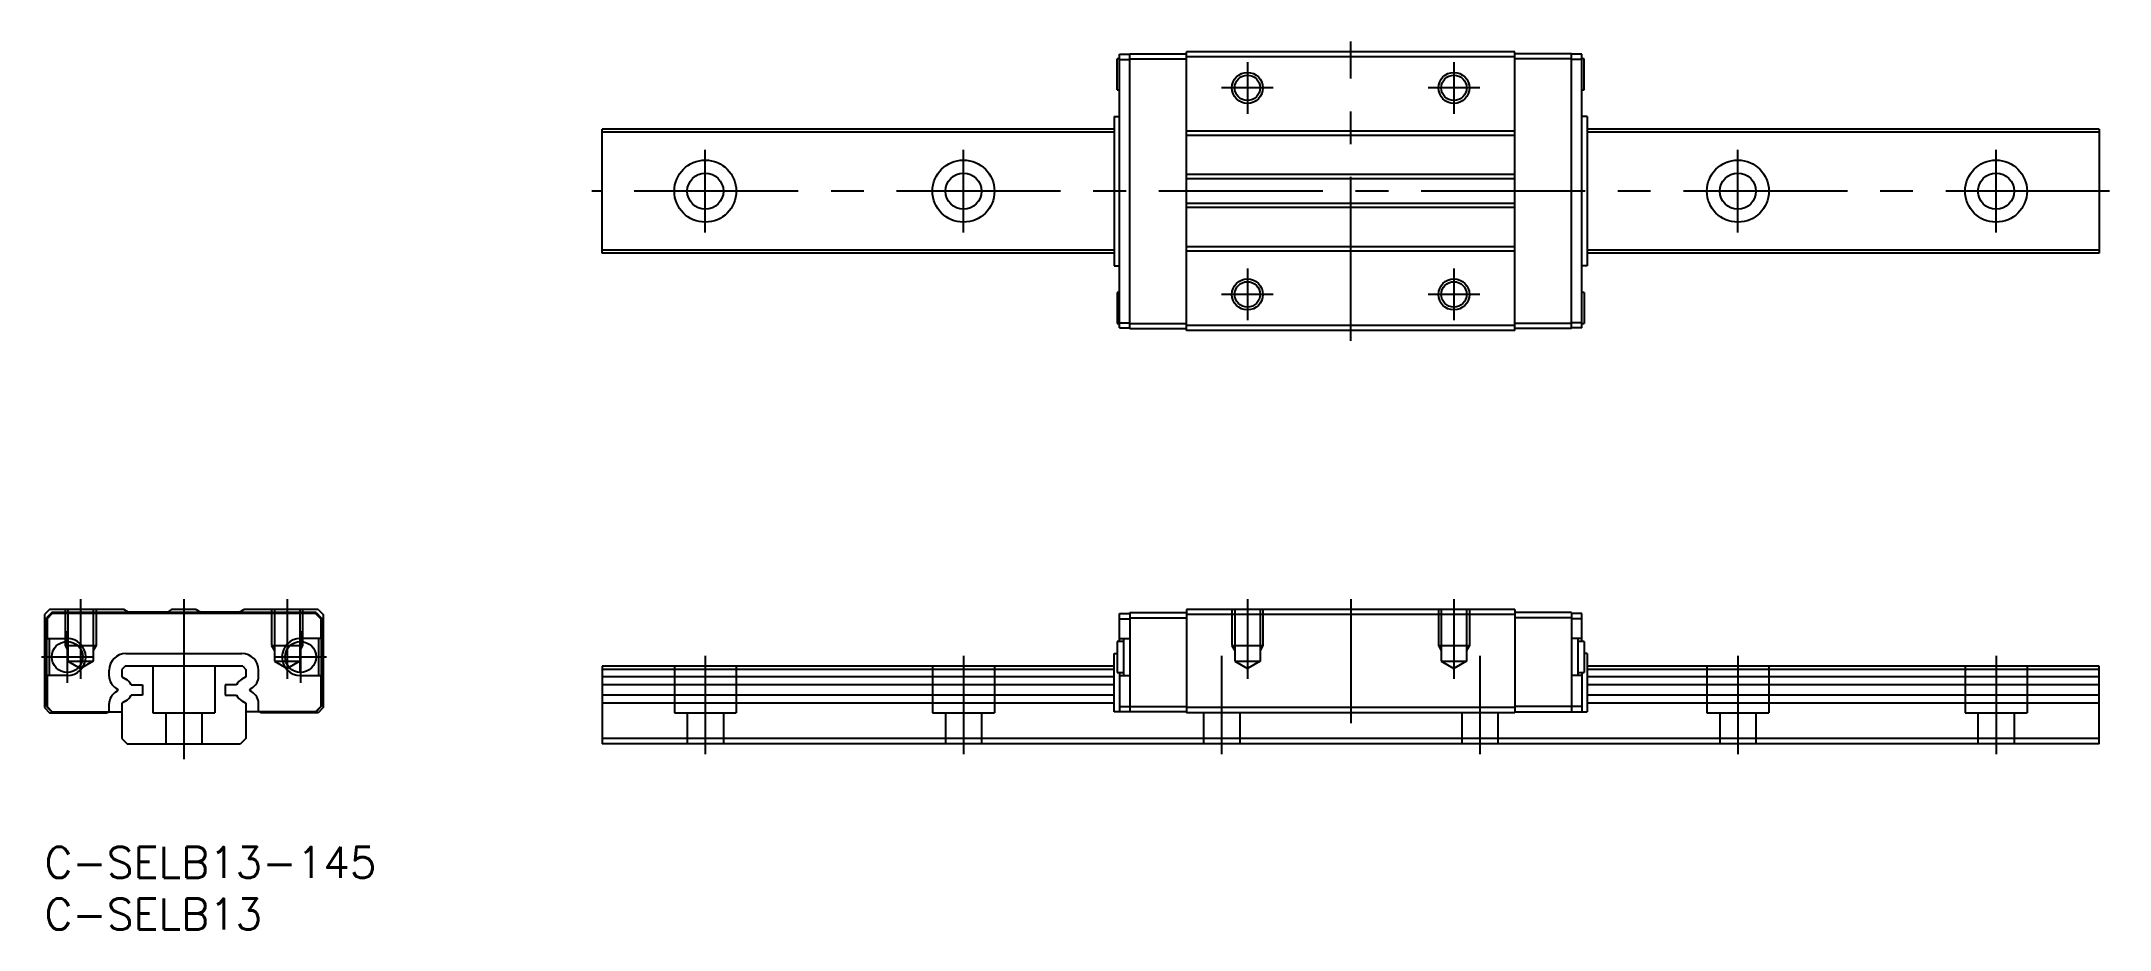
# Model space of a CAD drawing. Extents: x 0 to 200, y -8 to 78.
import ezdxf

# ---------------------------------------------------------------- set-up
doc = ezdxf.new("R2010")
doc.units = 0
doc.header["$LTSCALE"] = 0.5
doc.linetypes.add('CENTER', pattern=[50.8, 31.75, -6.35, 6.35, -6.35])
doc.linetypes.add('DASHED', pattern=[19.05, 12.7, -6.35])
for name, color, linetype in [('MSM_CENTER', 1, 'CENTER'), ('MSM_CONTINUOUS', 7, 'CONTINUOUS'), ('MSM_DASHED', 4, 'DASHED'), ('MSM_NARROW', 5, 'CONTINUOUS'), ('MSM_PART_NUMBER', 7, 'CONTINUOUS')]:
    doc.layers.add(name, color=color, linetype=linetype)
doc.styles.get("Standard").update_dxf_attribs({"font": 'txt.shx', "height": 1, "bigfont": 'bigfont.shx'})

# ---------------------------------------------------------------- blocks, each defined once
blk = doc.blocks.new('*U46')
at = {"layer": 'MSM_PART_NUMBER'}
blk.add_text('C-SELB13-145', height=3, dxfattribs=at).set_placement((0, -3))
blk = doc.blocks.new('*U47')
at = {"layer": 'MSM_PART_NUMBER'}
blk.add_text('C-SELB13', height=3, dxfattribs=at).set_placement((0, -8))

msp = doc.modelspace()

# ---------------------------------------------------------------- linework, layer by layer
at = {"layer": 'MSM_CENTER'}
for p, q in [((126.5, 49), (126.5, 78)), ((116.5, 76), (116.5, 71)), ((136.5, 76), (136.5, 71)), ((119, 73.5), (114, 73.5)), ((139, 73.5), (134, 73.5)), ((64, 59.5), (64, 67.5)), ((89, 59.5), (89, 67.5)), ((164, 59.5), (164, 67.5)), ((189, 59.5), (189, 67.5)), ((200, 63.5), (53, 63.5)), ((116.5, 56), (116.5, 51)), ((136.5, 56), (136.5, 51)), ((119, 53.5), (114, 53.5)), ((139, 53.5), (134, 53.5)), ((3.5, 24), (3.5, 16.29)), ((13.5, 24), (13.5, 8.5)), ((23.5, 24), (23.5, 16.29)), ((116.5, 24), (116.5, 16.29)), ((126.5, 24), (126.5, 12)), ((136.5, 24), (136.5, 16.29)), ((2.2, 20.9), (2.2, 15.9)), ((24.8, 20.9), (24.8, 15.9)), ((-0.3, 18.4), (4.7, 18.4)), ((22.3, 18.4), (27.3, 18.4)), ((64, 18.5), (64, 9)), ((89, 18.5), (89, 9)), ((114, 18.5), (114, 9)), ((139, 18.5), (139, 9)), ((164, 18.5), (164, 9)), ((189, 18.5), (189, 9))]:
    msp.add_line(p, q, dxfattribs=at)
at = {"layer": 'MSM_CONTINUOUS'}
for p, q in [((103.9, 73.3), (103.9, 76.3)), ((104.1, 76.3), (103.9, 76.3)), ((104.1, 50.25), (104.1, 76.75)), ((104.1, 76.75), (105.1, 76.75)), ((104.1, 76.25), (105.1, 76.25)), ((105.1, 50.2), (105.1, 76.8)), ((105.1, 76.8), (110.6, 76.8)), ((105.1, 76.3), (110.6, 76.3)), ((142.4, 77), (110.6, 77)), ((110.6, 50), (110.6, 77)), ((142.4, 76.5), (110.6, 76.5)), ((142.4, 50), (142.4, 77)), ((147.9, 76.8), (142.4, 76.8)), ((147.9, 76.3), (142.4, 76.3)), ((147.9, 50.2), (147.9, 76.8)), ((148.9, 76.75), (147.9, 76.75)), ((148.9, 76.25), (147.9, 76.25)), ((148.9, 50.25), (148.9, 76.75)), ((149.1, 76.3), (148.9, 76.3)), ((149.1, 73.3), (149.1, 76.3)), ((103.9, 73.3), (104.1, 73.3)), ((148.9, 73.3), (149.1, 73.3)), ((103.6, 70.73), (103.6, 56.27)), ((103.6, 70.73), (104.1, 70.73)), ((149.4, 70.73), (148.9, 70.73)), ((149.4, 70.73), (149.4, 56.27)), ((103.6, 69.5), (54, 69.5)), ((54, 57.5), (54, 69.5)), ((103.6, 69.2), (54, 69.2)), ((142.4, 69.3), (110.6, 69.3)), ((142.4, 68.9), (110.6, 68.9)), ((199, 69.5), (149.4, 69.5)), ((199, 69.2), (149.4, 69.2)), ((199, 69.5), (199, 57.5)), ((142.4, 65.1), (110.6, 65.1)), ((142.4, 64.7), (110.6, 64.7)), ((142.4, 62.3), (110.6, 62.3)), ((142.4, 61.9), (110.6, 61.9)), ((142.4, 58.1), (110.6, 58.1)), ((103.6, 57.8), (54, 57.8)), ((103.6, 57.5), (54, 57.5)), ((103.6, 56.27), (104.1, 56.27)), ((142.4, 57.7), (110.6, 57.7)), ((149.4, 56.27), (148.9, 56.27)), ((199, 57.8), (149.4, 57.8)), ((199, 57.5), (149.4, 57.5)), ((103.9, 53.7), (103.9, 50.7)), ((104.1, 53.7), (103.9, 53.7)), ((149.1, 53.7), (148.9, 53.7)), ((149.1, 53.7), (149.1, 50.7)), ((103.9, 50.7), (104.1, 50.7)), ((104.1, 50.75), (105.1, 50.75)), ((104.1, 50.25), (105.1, 50.25)), ((105.1, 50.7), (110.6, 50.7)), ((105.1, 50.2), (110.6, 50.2)), ((142.4, 50.5), (110.6, 50.5)), ((147.9, 50.7), (142.4, 50.7)), ((147.9, 50.2), (142.4, 50.2)), ((148.9, 50.75), (147.9, 50.75)), ((148.9, 50.25), (147.9, 50.25)), ((148.9, 50.7), (149.1, 50.7)), ((142.4, 50), (110.6, 50)), ((0.5, 23), (0, 22.5)), ((0, 22.5), (0, 13.5)), ((0.7, 22.7), (0.2, 22.2)), ((0.2, 22.2), (0.2, 13.6)), ((0.75, 22.6), (0.25, 22.1)), ((0.25, 22.1), (0.25, 20.2)), ((7.7, 23), (0.5, 23)), ((26.3, 22.7), (0.7, 22.7)), ((26.25, 22.6), (0.75, 22.6)), ((8.1, 22.75), (7.7, 23)), ((11.9, 22.75), (8.1, 22.75)), ((12.3, 23), (11.9, 22.75)), ((14.7, 23), (12.3, 23)), ((14.7, 23), (15.1, 22.75)), ((18.9, 22.75), (15.1, 22.75)), ((18.9, 22.75), (19.3, 23)), ((26.5, 23), (19.3, 23)), ((26.25, 22.6), (26.75, 22.1)), ((26.3, 22.7), (26.8, 22.2)), ((26.5, 23), (27, 22.5)), ((26.75, 22.1), (26.75, 20.2)), ((26.8, 22.2), (26.8, 13.6)), ((27, 22.5), (27, 13.5)), ((104.1, 19.9), (104.1, 22.6)), ((104.1, 22.6), (105.1, 22.6)), ((104.1, 22.1), (105.1, 22.1)), ((105.1, 22.7), (105.1, 13.1)), ((105.1, 22.7), (110.6, 22.7)), ((105.1, 22.2), (110.6, 22.2)), ((142.4, 23), (110.6, 23)), ((110.6, 23), (110.6, 13)), ((142.4, 22.5), (110.6, 22.5)), ((142.4, 23), (142.4, 13)), ((147.9, 22.7), (142.4, 22.7)), ((147.9, 22.2), (142.4, 22.2)), ((147.9, 22.7), (147.9, 13.1)), ((148.9, 22.6), (147.9, 22.6)), ((148.9, 22.1), (147.9, 22.1)), ((148.9, 19.9), (148.9, 22.6)), ((0.25, 20.2), (2.2, 20.2)), ((0.45, 20.2), (0.45, 16.6)), ((26.75, 20.2), (24.8, 20.2)), ((26.55, 20.2), (26.55, 16.6)), ((104.1, 20.2), (105.1, 20.2)), ((104.5, 20.2), (104.5, 16.6)), ((148.9, 20.2), (147.9, 20.2)), ((148.5, 20.2), (148.5, 16.6)), ((7.87, 18.73), (19.13, 18.73)), ((103.6, 13.1), (103.6, 18.73)), ((103.6, 18.73), (103.9, 18.73)), ((103.9, 19.9), (103.9, 16.9)), ((104.5, 19.9), (103.9, 19.9)), ((149.1, 19.9), (148.5, 19.9)), ((149.1, 19.9), (149.1, 16.9)), ((149.4, 18.73), (149.1, 18.73)), ((149.4, 18.73), (149.4, 13.1)), ((0.25, 16.6), (0.25, 13.6)), ((2.2, 16.6), (0.25, 16.6)), ((6.27, 16.51), (6.27, 17.13)), ((7.8, 17.5), (7.5, 17.2)), ((7.5, 17.2), (7.5, 16.46)), ((7.5, 16.46), (7.87, 16.25)), ((19.2, 17.5), (7.8, 17.5)), ((19.5, 16.46), (19.13, 16.25)), ((19.2, 17.5), (19.5, 17.2)), ((19.5, 17.2), (19.5, 16.46)), ((20.73, 16.51), (20.73, 17.13)), ((24.8, 16.6), (26.75, 16.6)), ((26.75, 16.6), (26.75, 13.6)), ((103.6, 17.5), (54, 17.5)), ((54, 17.5), (54, 10)), ((103.6, 17.2), (54, 17.2)), ((103.6, 16.46), (54, 16.46)), ((103.9, 16.9), (104.5, 16.9)), ((104.1, 16.9), (104.1, 13.1)), ((104.1, 16.6), (105.1, 16.6)), ((148.9, 16.6), (147.9, 16.6)), ((148.5, 16.9), (149.1, 16.9)), ((148.9, 16.9), (148.9, 13.1)), ((199, 17.5), (149.4, 17.5)), ((199, 17.2), (149.4, 17.2)), ((199, 16.46), (149.4, 16.46)), ((199, 10), (199, 17.5)), ((6.92, 15.38), (7.08, 15.29)), ((6.92, 15.02), (7.08, 15.11)), ((7.08, 15.11), (7.08, 15.11)), ((7.87, 14.15), (7.5, 13.94)), ((8.39, 15.7), (9.5, 15.7)), ((9.5, 14.7), (8.39, 14.7)), ((9.5, 15.7), (9.5, 14.7)), ((18.61, 15.7), (17.5, 15.7)), ((17.5, 15.7), (17.5, 14.7)), ((17.5, 14.7), (18.61, 14.7)), ((19.13, 14.15), (19.5, 13.94)), ((20.08, 15.38), (19.92, 15.29)), ((19.92, 15.29), (19.92, 15.29)), ((20.08, 15.02), (19.92, 15.11)), ((19.92, 15.11), (19.92, 15.11)), ((103.6, 15.7), (54, 15.7)), ((103.6, 14.7), (54, 14.7)), ((199, 15.7), (149.4, 15.7)), ((199, 14.7), (149.4, 14.7)), ((0, 13.5), (0.5, 13)), ((0.2, 13.6), (0.7, 13.1)), ((0.25, 13.6), (0.75, 13.1)), ((0.5, 13), (6, 13)), ((0.7, 13.1), (7.5, 13.1)), ((6, 13), (6.22, 13.1)), ((6.27, 13.1), (6.27, 13.89)), ((7.5, 13.94), (7.5, 10.5)), ((19.5, 13.94), (19.5, 10.5)), ((26.3, 13.1), (19.5, 13.1)), ((20.73, 13.1), (20.73, 13.89)), ((21, 13), (20.78, 13.1)), ((26.5, 13), (21, 13)), ((26.75, 13.6), (26.25, 13.1)), ((26.8, 13.6), (26.3, 13.1)), ((27, 13.5), (26.5, 13)), ((103.6, 13.94), (54, 13.94)), ((110.6, 13.1), (103.6, 13.1)), ((104.1, 13.6), (110.6, 13.6)), ((142.4, 13.5), (110.6, 13.5)), ((142.4, 13), (110.6, 13)), ((148.9, 13.6), (142.4, 13.6)), ((142.4, 13.1), (149.4, 13.1)), ((199, 13.94), (149.4, 13.94)), ((7.5, 10.5), (8, 10)), ((19.5, 10.5), (19, 10)), ((199, 10.5), (54, 10.5)), ((8, 10), (19, 10)), ((199, 10), (54, 10))]:
    msp.add_line(p, q, dxfattribs=at)
for centre, radius in [((116.5, 73.5), 1.23), ((136.5, 73.5), 1.23), ((64, 63.5), 3), ((89, 63.5), 3), ((164, 63.5), 3), ((189, 63.5), 3), ((64, 63.5), 1.75), ((89, 63.5), 1.75), ((164, 63.5), 1.75), ((189, 63.5), 1.75), ((116.5, 53.5), 1.23), ((136.5, 53.5), 1.23), ((2.2, 18.4), 1.5), ((24.8, 18.4), 1.5)]:
    msp.add_circle(centre, radius, dxfattribs=at)
for centre, radius, start, end in [((2.2, 18.4), 1.8, 270, 90), ((24.8, 18.4), 1.8, 90, 270), ((7.87, 17.13), 1.6, 90.0008, 179.9992), ((19.13, 17.13), 1.6, 0.0008, 90), ((7.57, 16.51), 1.3, 180, 240), ((7.21, 15.11), 1.32, 26.598, 60), ((19.79, 15.11), 1.32, 120, 153.402), ((19.43, 16.51), 1.3, 300, 0), ((7.57, 13.89), 1.3, 120, 180), ((7.03, 15.2), 0.1, 300.1892, 59.8914), ((7.21, 15.29), 1.32, 300, 333.402), ((19.79, 15.29), 1.32, 206.598, 240), ((19.97, 15.2), 0.1, 120, 239.8108), ((19.43, 13.89), 1.3, 0, 60)]:
    msp.add_arc(centre, radius, start, end, dxfattribs=at)
at = {"layer": 'MSM_DASHED'}
for p, q in [((2, 23), (2, 19.5)), ((2.27, 23), (2.27, 18)), ((4.73, 23), (4.73, 18)), ((5, 23), (5, 19.5)), ((22, 23), (22, 19.5)), ((22.27, 23), (22.27, 18)), ((24.73, 23), (24.73, 16.9)), ((25, 23), (25, 19.5)), ((115, 23), (115, 19.5)), ((115.27, 23), (115.27, 18)), ((117.73, 23), (117.73, 18)), ((118, 23), (118, 19.5)), ((135, 23), (135, 19.5)), ((135.27, 23), (135.27, 18)), ((137.73, 23), (137.73, 18)), ((138, 23), (138, 19.5)), ((2, 19.5), (2.27, 19.03)), ((2, 19.5), (5, 19.5)), ((5, 19.5), (4.73, 19.03)), ((22, 19.5), (22.27, 19.03)), ((22, 19.5), (25, 19.5)), ((25, 19.5), (24.73, 19.03)), ((115, 19.5), (115.27, 19.03)), ((115, 19.5), (118, 19.5)), ((118, 19.5), (117.73, 19.03)), ((135, 19.5), (135.27, 19.03)), ((135, 19.5), (138, 19.5)), ((138, 19.5), (137.73, 19.03)), ((2.27, 18), (4.73, 18)), ((2.27, 18), (3.5, 17.29)), ((4.73, 18), (3.5, 17.29)), ((10.5, 17.5), (10.5, 13)), ((16.5, 17.5), (16.5, 13)), ((22.27, 18), (24.73, 18)), ((22.27, 18), (23.5, 17.29)), ((24.73, 18), (23.5, 17.29)), ((61, 17.5), (61, 13)), ((67, 17.5), (67, 13)), ((86, 17.5), (86, 13)), ((92, 17.5), (92, 13)), ((115.27, 18), (117.73, 18)), ((115.27, 18), (116.5, 17.29)), ((117.73, 18), (116.5, 17.29)), ((135.27, 18), (137.73, 18)), ((135.27, 18), (136.5, 17.29)), ((137.73, 18), (136.5, 17.29)), ((161, 17.5), (161, 13)), ((167, 17.5), (167, 13)), ((186, 17.5), (186, 13)), ((192, 17.5), (192, 13)), ((10.5, 13), (16.5, 13)), ((11.75, 13), (11.75, 10)), ((15.25, 13), (15.25, 10)), ((61, 13), (67, 13)), ((62.25, 13), (62.25, 10)), ((65.75, 13), (65.75, 10)), ((86, 13), (92, 13)), ((87.25, 13), (87.25, 10)), ((90.75, 13), (90.75, 10)), ((112.25, 13), (112.25, 10)), ((115.75, 13), (115.75, 10)), ((137.25, 13), (137.25, 10)), ((140.75, 13), (140.75, 10)), ((161, 13), (167, 13)), ((162.25, 13), (162.25, 10)), ((165.75, 13), (165.75, 10)), ((186, 13), (192, 13)), ((187.25, 13), (187.25, 10)), ((190.75, 13), (190.75, 10))]:
    msp.add_line(p, q, dxfattribs=at)
at = {"layer": 'MSM_NARROW'}
for centre in [(116.5, 73.5), (136.5, 73.5), (116.5, 53.5), (136.5, 53.5)]:
    msp.add_circle(centre, 1.5, dxfattribs=at)

# ---------------------------------------------------------------- block references
at = {"layer": 'MSM_CONTINUOUS'}
for name in ['*U46', '*U47']:
    msp.add_blockref(name, (0, 0), dxfattribs=at)

doc.saveas('drawing.dxf')
